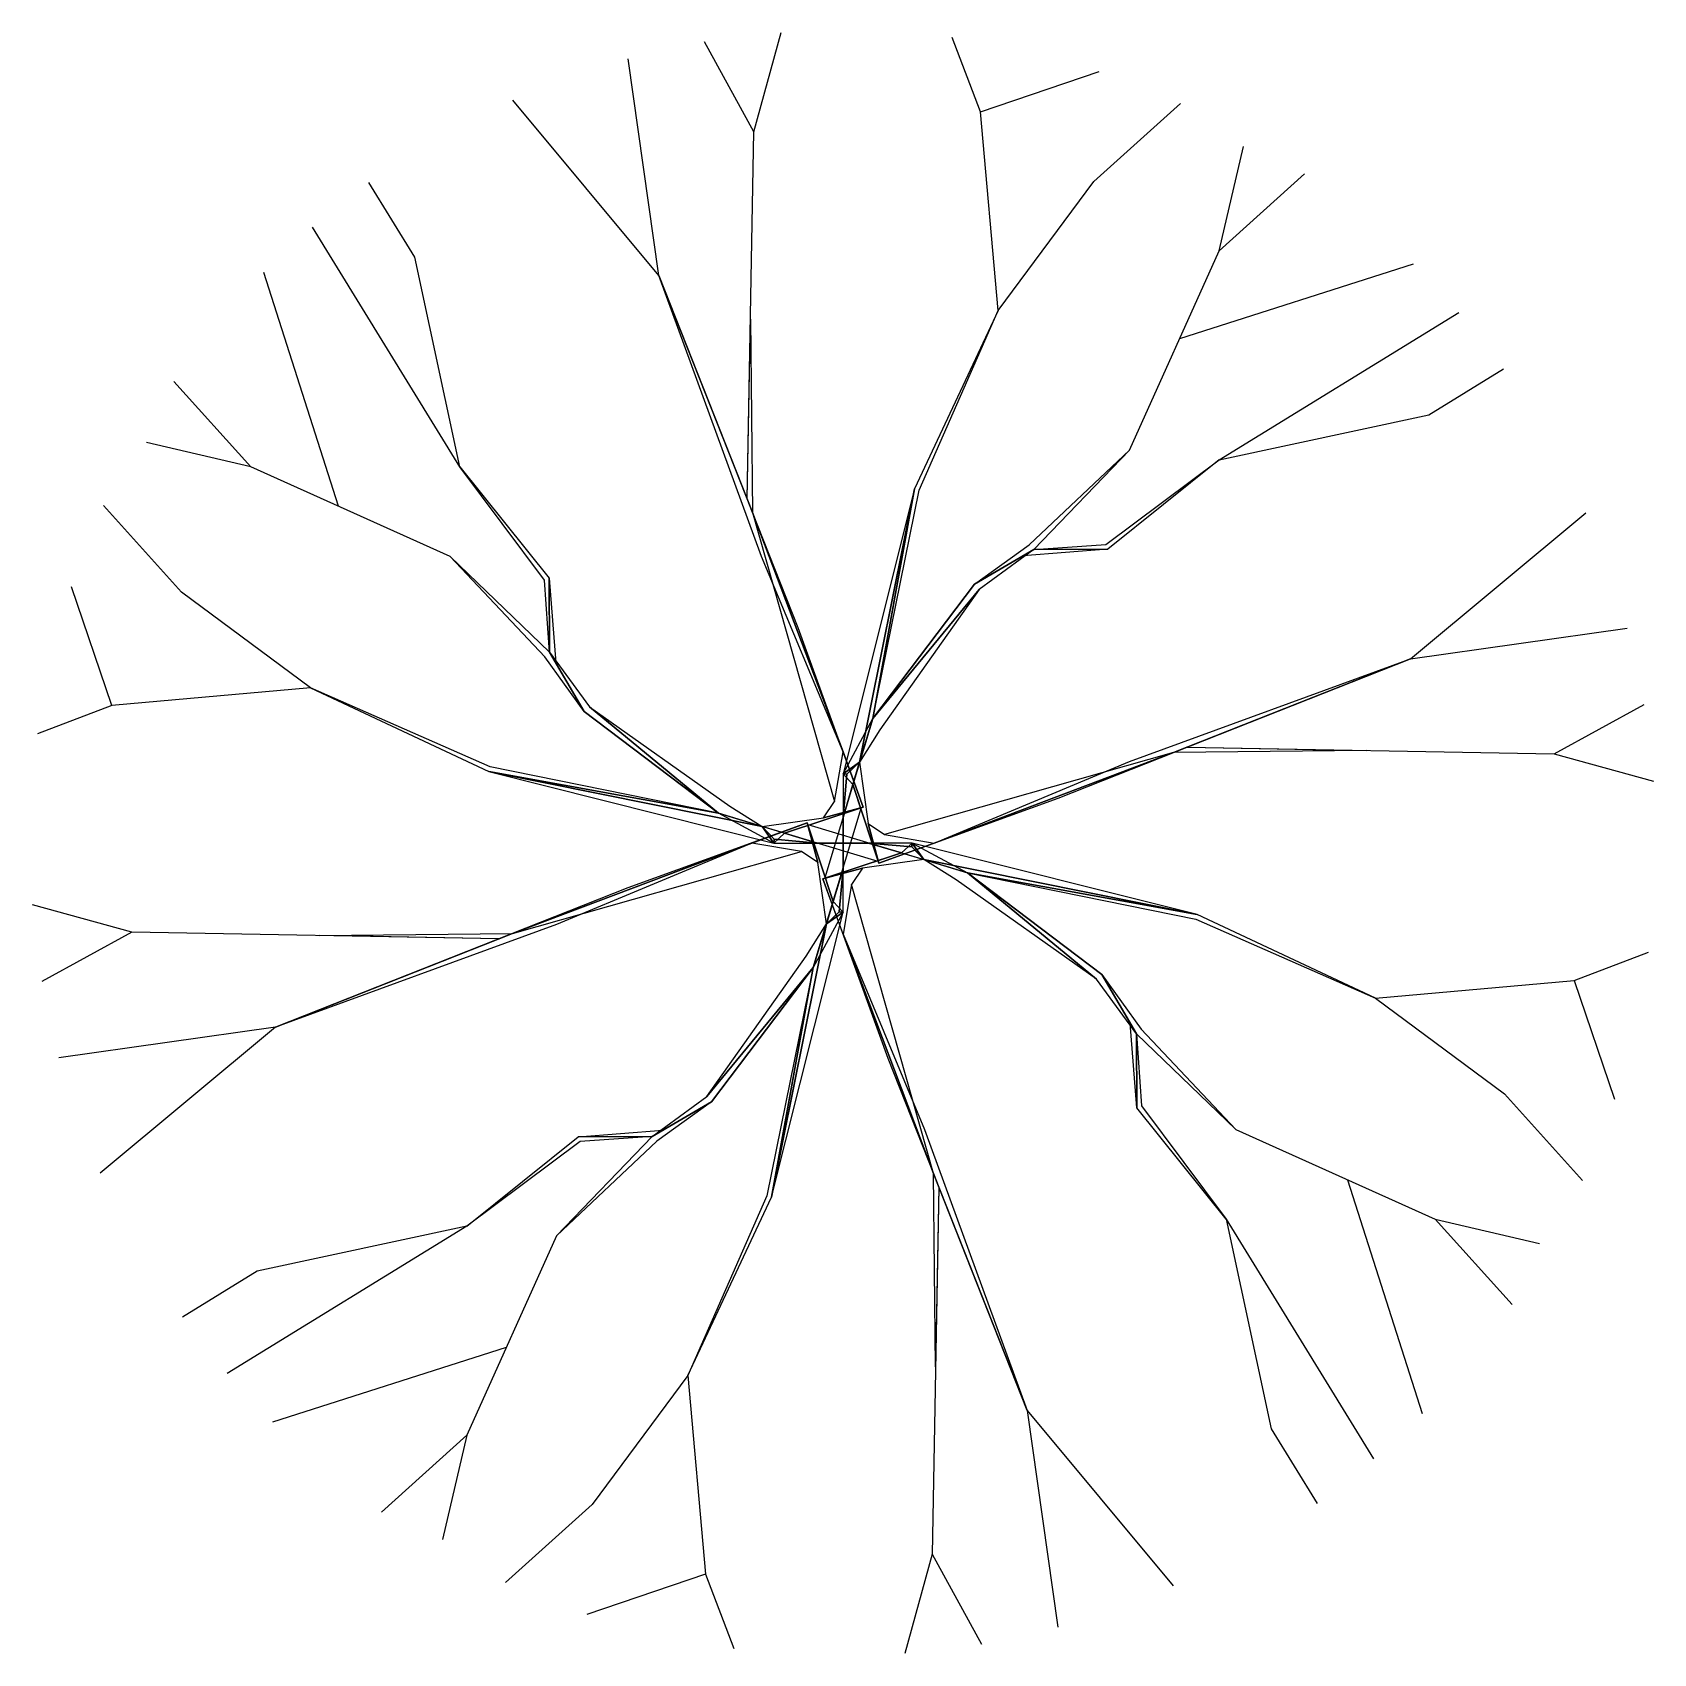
# Model space of a CAD drawing. Extents: x 7 to 603, y 7 to 603.
import ezdxf

# ---------------------------------------------------------------- set-up
doc = ezdxf.new("R2010")
doc.units = 0
doc.header["$LTSCALE"] = 25
doc.header["$MEASUREMENT"] = 0
doc.layers.get('0').update_dxf_attribs({"linetype": 'CONTINUOUS'})

msp = doc.modelspace()

# ---------------------------------------------------------------- linework, layer by layer
at = {"color": 0, "linetype": 'ByBlock'}
for p, q in [((272.21, 566.06), (282.28, 602.57)), ((272.21, 566.06), (254.18, 599.07)), ((355.47, 573.44), (345.03, 600.74)), ((237.43, 513.37), (226.17, 592.83)), ((355.47, 573.44), (398.98, 588.25)), ((237.43, 513.37), (183.84, 577.73)), ((361.95, 500.47), (355.47, 573.44)), ((397.08, 547.89), (428.88, 576.5)), ((269.82, 431.35), (272.21, 566.06)), ((443.12, 522.34), (451.98, 560.66)), ((361.95, 500.47), (397.08, 547.89)), ((443.12, 522.34), (474.42, 550.68)), ((147.85, 520.02), (130.98, 547.44)), ((164.32, 443.12), (110.24, 531.12)), ((164.32, 443.12), (147.85, 520.02)), ((410.21, 449.23), (443.12, 522.34)), ((119.85, 428.63), (92.35, 514.39)), ((288.53, 383.95), (237.43, 513.37)), ((428.63, 490.15), (514.39, 517.65)), ((333, 434.52), (361.95, 500.47)), ((443.12, 445.68), (531.12, 499.76)), ((520.02, 462.15), (547.44, 479.02)), ((87.66, 443.12), (59.32, 474.42)), ((443.12, 445.68), (520.02, 462.15)), ((87.66, 443.12), (49.34, 451.98)), ((375.08, 412.74), (410.21, 449.23)), ((160.77, 410.21), (87.66, 443.12)), ((195.41, 401.51), (164.32, 443.12)), ((401.51, 414.59), (443.12, 445.68)), ((315.91, 350.71), (333, 434.52)), ((62.11, 397.08), (33.5, 428.88)), ((513.37, 372.57), (577.73, 426.16)), ((353.26, 399.97), (375.08, 412.74)), ((375.08, 412.74), (401.51, 414.59)), ((197.26, 375.08), (160.77, 410.21)), ((36.56, 355.47), (21.75, 398.98)), ((197.26, 375.08), (195.41, 401.51)), ((353.26, 399.97), (315.91, 350.71)), ((109.53, 361.95), (62.11, 397.08)), ((312.38, 318.13), (288.53, 383.95)), ((513.37, 372.57), (592.83, 383.83)), ((210.03, 353.26), (197.26, 375.08)), ((383.95, 321.47), (513.37, 372.57)), ((109.53, 361.95), (36.56, 355.47)), ((175.48, 333), (109.53, 361.95)), ((36.56, 355.47), (9.26, 345.03)), ((210.03, 353.26), (259.29, 315.91)), ((566.06, 337.79), (599.07, 355.82)), ((315.91, 350.71), (298.35, 292.22)), ((431.35, 340.18), (566.06, 337.79)), ((311.09, 334.66), (306.36, 330.27)), ((311.09, 334.66), (314.21, 312.1)), ((566.06, 337.79), (602.57, 327.72)), ((259.29, 315.91), (175.48, 333)), ((308.65, 326.53), (318.13, 297.62)), ((318.13, 297.62), (383.95, 321.47)), ((259.29, 315.91), (317.78, 298.35)), ((283.47, 308.65), (312.38, 318.13)), ((294.09, 259.29), (311.65, 317.78)), ((291.87, 312.38), (226.05, 288.53)), ((275.34, 311.09), (297.9, 314.21)), ((275.34, 311.09), (279.73, 306.36)), ((301.35, 283.47), (291.87, 312.38)), ((350.71, 294.09), (292.22, 311.65)), ((334.66, 298.91), (330.27, 303.64)), ((298.91, 275.34), (295.79, 297.9)), ((326.53, 301.35), (297.62, 291.87)), ((334.66, 298.91), (312.1, 295.79)), ((297.62, 291.87), (321.47, 226.05)), ((350.71, 294.09), (434.52, 277)), ((399.97, 256.74), (350.71, 294.09)), ((226.05, 288.53), (96.63, 237.43)), ((43.94, 272.21), (7.43, 282.28)), ((298.91, 275.34), (303.64, 279.73)), ((434.52, 277), (500.47, 248.05)), ((43.94, 272.21), (10.93, 254.18)), ((178.65, 269.82), (43.94, 272.21)), ((573.44, 254.53), (600.74, 264.97)), ((256.74, 210.03), (294.09, 259.29)), ((294.09, 259.29), (277, 175.48)), ((399.97, 256.74), (412.74, 234.92)), ((500.47, 248.05), (573.44, 254.53)), ((573.44, 254.53), (588.25, 211.02)), ((500.47, 248.05), (547.89, 212.92)), ((96.63, 237.43), (17.17, 226.17)), ((96.63, 237.43), (32.27, 183.84)), ((412.74, 234.92), (414.59, 208.49)), ((412.74, 234.92), (449.23, 199.79)), ((321.47, 226.05), (372.57, 96.63)), ((256.74, 210.03), (234.92, 197.26)), ((414.59, 208.49), (445.68, 166.88)), ((547.89, 212.92), (576.5, 181.12)), ((234.92, 197.26), (199.79, 160.77)), ((234.92, 197.26), (208.49, 195.41)), ((449.23, 199.79), (522.34, 166.88)), ((208.49, 195.41), (166.88, 164.32)), ((340.18, 178.65), (337.79, 43.94)), ((490.15, 181.37), (517.65, 95.61)), ((277, 175.48), (248.05, 109.53)), ((445.68, 166.88), (499.76, 78.88)), ((445.68, 166.88), (462.15, 89.98)), ((522.34, 166.88), (550.68, 135.58)), ((522.34, 166.88), (560.66, 158.02)), ((166.88, 164.32), (78.88, 110.24)), ((166.88, 164.32), (89.98, 147.85)), ((199.79, 160.77), (166.88, 87.66)), ((89.98, 147.85), (62.56, 130.98)), ((181.37, 119.85), (95.61, 92.35)), ((248.05, 109.53), (212.92, 62.11)), ((248.05, 109.53), (254.53, 36.56)), ((372.57, 96.63), (426.16, 32.27)), ((372.57, 96.63), (383.83, 17.17)), ((462.15, 89.98), (479.02, 62.56)), ((166.88, 87.66), (135.58, 59.32)), ((166.88, 87.66), (158.02, 49.34)), ((212.92, 62.11), (181.12, 33.5)), ((337.79, 43.94), (327.72, 7.43)), ((337.79, 43.94), (355.82, 10.93)), ((254.53, 36.56), (211.02, 21.75)), ((254.53, 36.56), (264.97, 9.26))]:
    msp.add_line(p, q, dxfattribs=at)
for points in [[(237.43, 513.37), (271.81, 426.3), (305, 338.5), (275.13, 410.18), (237.43, 513.37)], [(361.95, 500.47), (331.27, 435.01), (315.91, 350.71), (333, 434.52), (361.95, 500.47)], [(270.99, 497.27), (271.81, 426.3), (269.82, 431.35), (270.99, 497.27)], [(410.21, 449.23), (375.08, 412.74), (353.26, 399.97), (373.38, 414.45), (410.21, 449.23)], [(164.32, 443.12), (197.11, 402.19), (197.26, 375.08), (195.41, 401.51), (164.32, 443.12)], [(443.12, 445.68), (402.19, 412.89), (375.08, 412.74), (401.51, 414.59), (443.12, 445.68)], [(311.09, 334.66), (331.27, 435.01), (305, 330.38), (311.09, 334.66)], [(331.27, 435.01), (311.09, 334.66), (305, 330.38), (315.91, 350.71), (331.27, 435.01)], [(271.81, 426.3), (301.88, 320.18), (305, 338.5), (271.81, 426.3)], [(375.08, 412.74), (354.96, 398.12), (315.91, 350.71), (353.26, 399.97), (375.08, 412.74)], [(402.19, 412.89), (371.13, 410.43), (375.08, 412.74), (402.19, 412.89)], [(160.77, 410.21), (197.26, 375.08), (210.03, 353.26), (195.55, 373.38), (160.77, 410.21)], [(197.11, 402.19), (199.57, 371.13), (197.26, 375.08), (197.11, 402.19)], [(354.96, 398.12), (318.47, 346.59), (311.09, 334.66), (315.91, 350.71), (354.96, 398.12)], [(197.26, 375.08), (211.88, 354.96), (259.29, 315.91), (210.03, 353.26), (197.26, 375.08)], [(513.37, 372.57), (426.3, 338.19), (338.5, 305), (410.18, 334.87), (513.37, 372.57)], [(109.53, 361.95), (174.99, 331.27), (259.29, 315.91), (175.48, 333), (109.53, 361.95)], [(211.88, 354.96), (263.41, 318.47), (275.34, 311.09), (259.29, 315.91), (211.88, 354.96)], [(497.27, 339.01), (426.3, 338.19), (431.35, 340.18), (497.27, 339.01)], [(305, 338.5), (312.38, 318.13), (297.9, 314.21), (301.88, 320.18), (305, 338.5)], [(318.13, 297.62), (308.65, 326.53), (311.09, 334.66), (314.21, 312.1), (318.13, 297.62)], [(426.3, 338.19), (320.18, 308.12), (338.5, 305), (426.3, 338.19)], [(275.34, 311.09), (174.99, 331.27), (279.62, 305), (275.34, 311.09)], [(174.99, 331.27), (275.34, 311.09), (279.62, 305), (259.29, 315.91), (174.99, 331.27)], [(305, 330.38), (305, 330.38), (305, 314.37), (306.36, 330.27), (305, 330.38)], [(308.65, 326.53), (305, 330.38), (306.36, 330.27), (305, 314.37), (308.65, 326.53)], [(315.71, 305), (308.65, 326.53), (305, 314.37), (305, 305), (315.71, 305)], [(312.38, 318.13), (283.47, 308.65), (275.34, 311.09), (297.9, 314.21), (312.38, 318.13)], [(305, 315.71), (283.47, 308.65), (295.63, 305), (305, 305), (305, 315.71)], [(271.5, 305), (291.87, 312.38), (295.79, 297.9), (289.82, 301.88), (271.5, 305)], [(291.87, 312.38), (301.35, 283.47), (298.91, 275.34), (295.79, 297.9), (291.87, 312.38)], [(338.5, 305), (318.13, 297.62), (314.21, 312.1), (320.18, 308.12), (338.5, 305)], [(96.63, 237.43), (183.7, 271.81), (271.5, 305), (199.82, 275.13), (96.63, 237.43)], [(183.7, 271.81), (289.82, 301.88), (271.5, 305), (183.7, 271.81)], [(283.47, 308.65), (279.62, 305), (279.73, 306.36), (295.63, 305), (283.47, 308.65)], [(279.62, 305), (279.62, 305), (295.63, 305), (279.73, 306.36), (279.62, 305)], [(294.29, 305), (301.35, 283.47), (305, 295.63), (305, 305), (294.29, 305)], [(305, 294.29), (326.53, 301.35), (314.37, 305), (305, 305), (305, 294.29)], [(330.38, 305), (330.38, 305), (314.37, 305), (330.27, 303.64), (330.38, 305)], [(326.53, 301.35), (330.38, 305), (330.27, 303.64), (314.37, 305), (326.53, 301.35)], [(334.66, 298.91), (435.01, 278.73), (330.38, 305), (334.66, 298.91)], [(435.01, 278.73), (334.66, 298.91), (330.38, 305), (350.71, 294.09), (435.01, 278.73)], [(297.62, 291.87), (326.53, 301.35), (334.66, 298.91), (312.1, 295.79), (297.62, 291.87)], [(398.12, 255.04), (346.59, 291.53), (334.66, 298.91), (350.71, 294.09), (398.12, 255.04)], [(305, 271.5), (297.62, 291.87), (312.1, 295.79), (308.12, 289.82), (305, 271.5)], [(301.35, 283.47), (305, 279.62), (303.64, 279.73), (305, 295.63), (301.35, 283.47)], [(305, 279.62), (305, 279.62), (305, 295.63), (303.64, 279.73), (305, 279.62)], [(500.47, 248.05), (435.01, 278.73), (350.71, 294.09), (434.52, 277), (500.47, 248.05)], [(412.74, 234.92), (398.12, 255.04), (350.71, 294.09), (399.97, 256.74), (412.74, 234.92)], [(338.19, 183.7), (308.12, 289.82), (305, 271.5), (338.19, 183.7)], [(255.04, 211.88), (291.53, 263.41), (298.91, 275.34), (294.09, 259.29), (255.04, 211.88)], [(298.91, 275.34), (278.73, 174.99), (305, 279.62), (298.91, 275.34)], [(278.73, 174.99), (298.91, 275.34), (305, 279.62), (294.09, 259.29), (278.73, 174.99)], [(112.73, 270.99), (183.7, 271.81), (178.65, 269.82), (112.73, 270.99)], [(372.57, 96.63), (338.19, 183.7), (305, 271.5), (334.87, 199.82), (372.57, 96.63)], [(234.92, 197.26), (255.04, 211.88), (294.09, 259.29), (256.74, 210.03), (234.92, 197.26)], [(248.05, 109.53), (278.73, 174.99), (294.09, 259.29), (277, 175.48), (248.05, 109.53)], [(449.23, 199.79), (412.74, 234.92), (399.97, 256.74), (414.45, 236.62), (449.23, 199.79)], [(412.89, 207.81), (410.43, 238.87), (412.74, 234.92), (412.89, 207.81)], [(445.68, 166.88), (412.89, 207.81), (412.74, 234.92), (414.59, 208.49), (445.68, 166.88)], [(199.79, 160.77), (234.92, 197.26), (256.74, 210.03), (236.62, 195.55), (199.79, 160.77)], [(166.88, 164.32), (207.81, 197.11), (234.92, 197.26), (208.49, 195.41), (166.88, 164.32)], [(207.81, 197.11), (238.87, 199.57), (234.92, 197.26), (207.81, 197.11)], [(339.01, 112.73), (338.19, 183.7), (340.18, 178.65), (339.01, 112.73)]]:
    msp.add_lwpolyline(points, close=True, dxfattribs=at)

doc.saveas('drawing.dxf')
